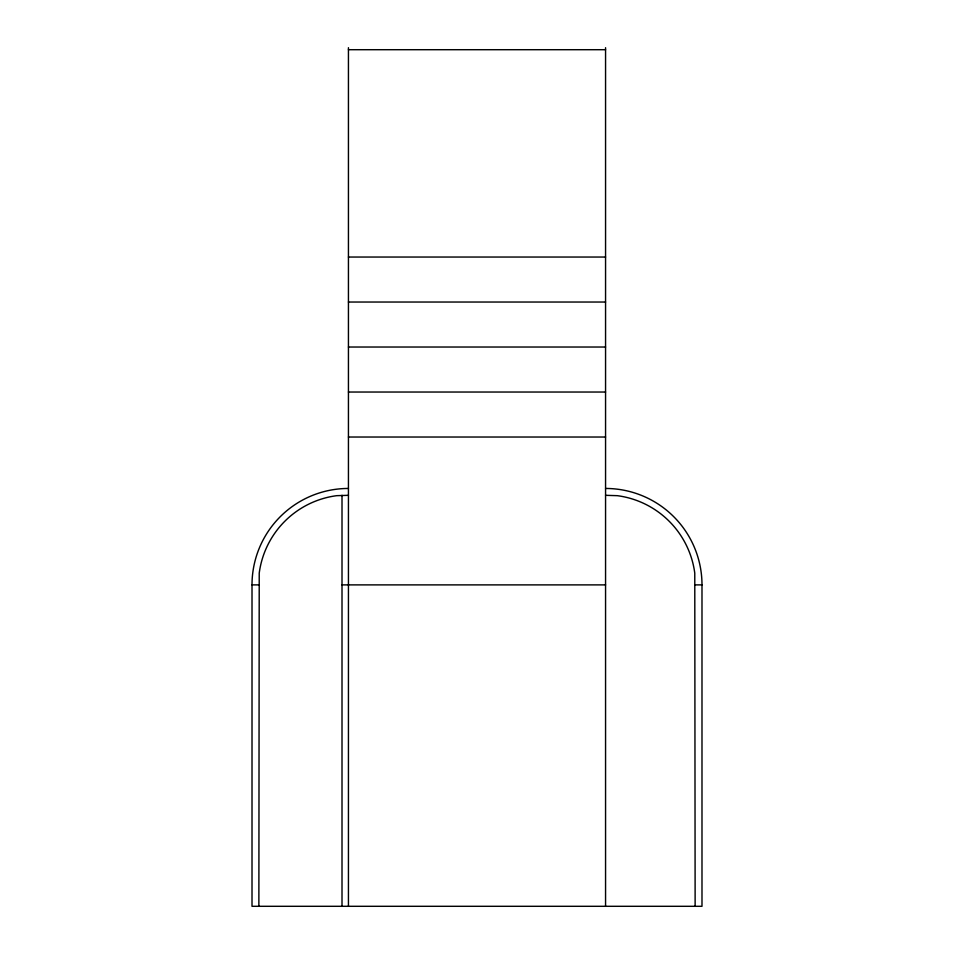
<?xml version="1.0" encoding="UTF-8"?>
<svg xmlns="http://www.w3.org/2000/svg" width="954" height="954" viewBox="0 0 954 954"><rect width="100%" height="100%" fill="white"/><g stroke="black" fill="none" stroke-linecap="round" stroke-linejoin="round"><path stroke-width="1.43" d="M348.437 495.317L336.69 495.675A89.986 89.986 0 0 0 259.226 573.139L258.868 906.3M348.437 49.703L605.563 49.703M348.437 257.043L605.563 257.043M348.437 302.036L605.563 302.036M348.437 347.029L605.563 347.029M348.437 392.034L605.563 392.034M348.437 437.027L605.563 437.027M605.563 495.317L617.31 495.675A89.986 89.986 0 0 1 694.774 573.139L695.132 906.3M605.563 488.46A96.426 96.426 0 0 1 701.989 584.885L701.989 906.3L252.011 906.3L252.011 584.885L258.868 584.885M342.009 584.885L605.563 584.885M695.132 584.885L701.989 584.885M605.563 47.7L605.563 906.3M348.437 47.7L348.437 906.3M342.009 495.317L342.009 906.3M252.011 584.885A96.426 96.426 0 0 1 348.437 488.46"/></g></svg>
